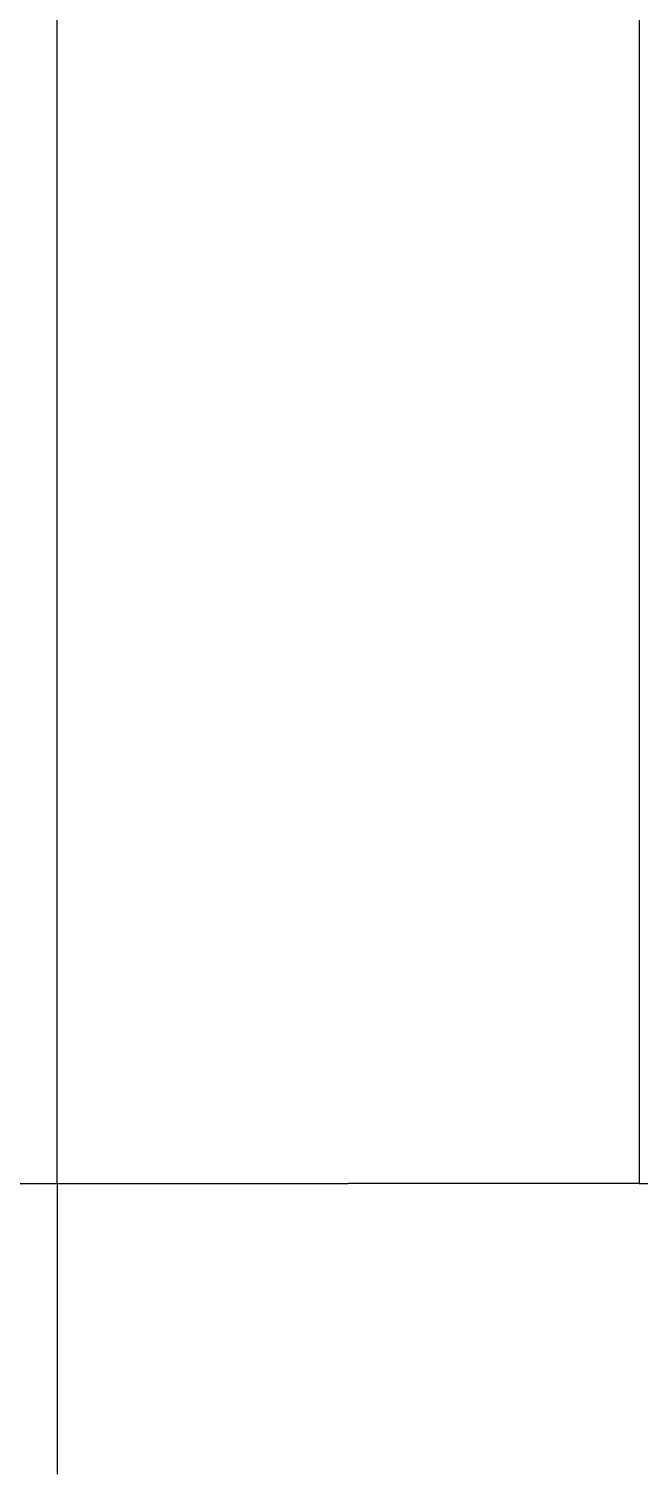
# Paper-space layout 'Layout1' of a CAD drawing. Extents: x -33 to 1767, y -6 to 331.
# Drawn here: x 825.1 to 867.1, y -6.1 to 93.3 of the extents above; entities that cross this region are included whole.
import ezdxf

# ---------------------------------------------------------------- set-up
doc = ezdxf.new("R2010")
doc.units = 0
doc.header["$LTSCALE"] = 10
doc.header["$MEASUREMENT"] = 0
doc.layers.add('图框', color=7, linetype='Continuous')
doc.layers.add('平面家具(活动)', color=134, linetype='Continuous')
doc.styles.add('PDC DIM', font='PMingLiU-ExtB.ttf', dxfattribs={"width": 0.8})

# ---------------------------------------------------------------- blocks, each defined once
blk = doc.blocks.new('A$C2F647F21')
at = {"layer": '图框'}
for p, q in [((20, 20), (0, 20)), ((440, 20), (460, 20)), ((440, 20), (440, 0))]:
    blk.add_line(p, q, dxfattribs=at)
blk.add_lwpolyline([(440, 20), (439.997, 316.972), (19.997, 316.972), (20, 20)], close=True, dxfattribs=at)
at = {"layer": '图框', "style": 'PDC DIM'}
for tag, p, height in [('CLIENT', (411.998, 222.799), 2.828), ('PROJECT', (405.4, 206.439), 2.828), ('SCALE', (420.59, 145.407), 2.121), ('DATE', (420.59, 135.261), 2.121), ('DRAWINGTITLE', (405.705, 114.292), 2.828), ('SHEETNO', (411.051, 86.09), 2.828)]:
    blk.add_attdef(tag, p, '', height=height, dxfattribs=at)

psp = doc.layouts.get("Layout1")

# ---------------------------------------------------------------- block references
at = {"layer": '平面家具(活动)', "linetype": 'ByBlock'}
for p in [(387.091, -6.116), (847.091, -6.116)]:
    psp.add_blockref('A$C2F647F21', p, dxfattribs=at)

doc.saveas('drawing.dxf')
